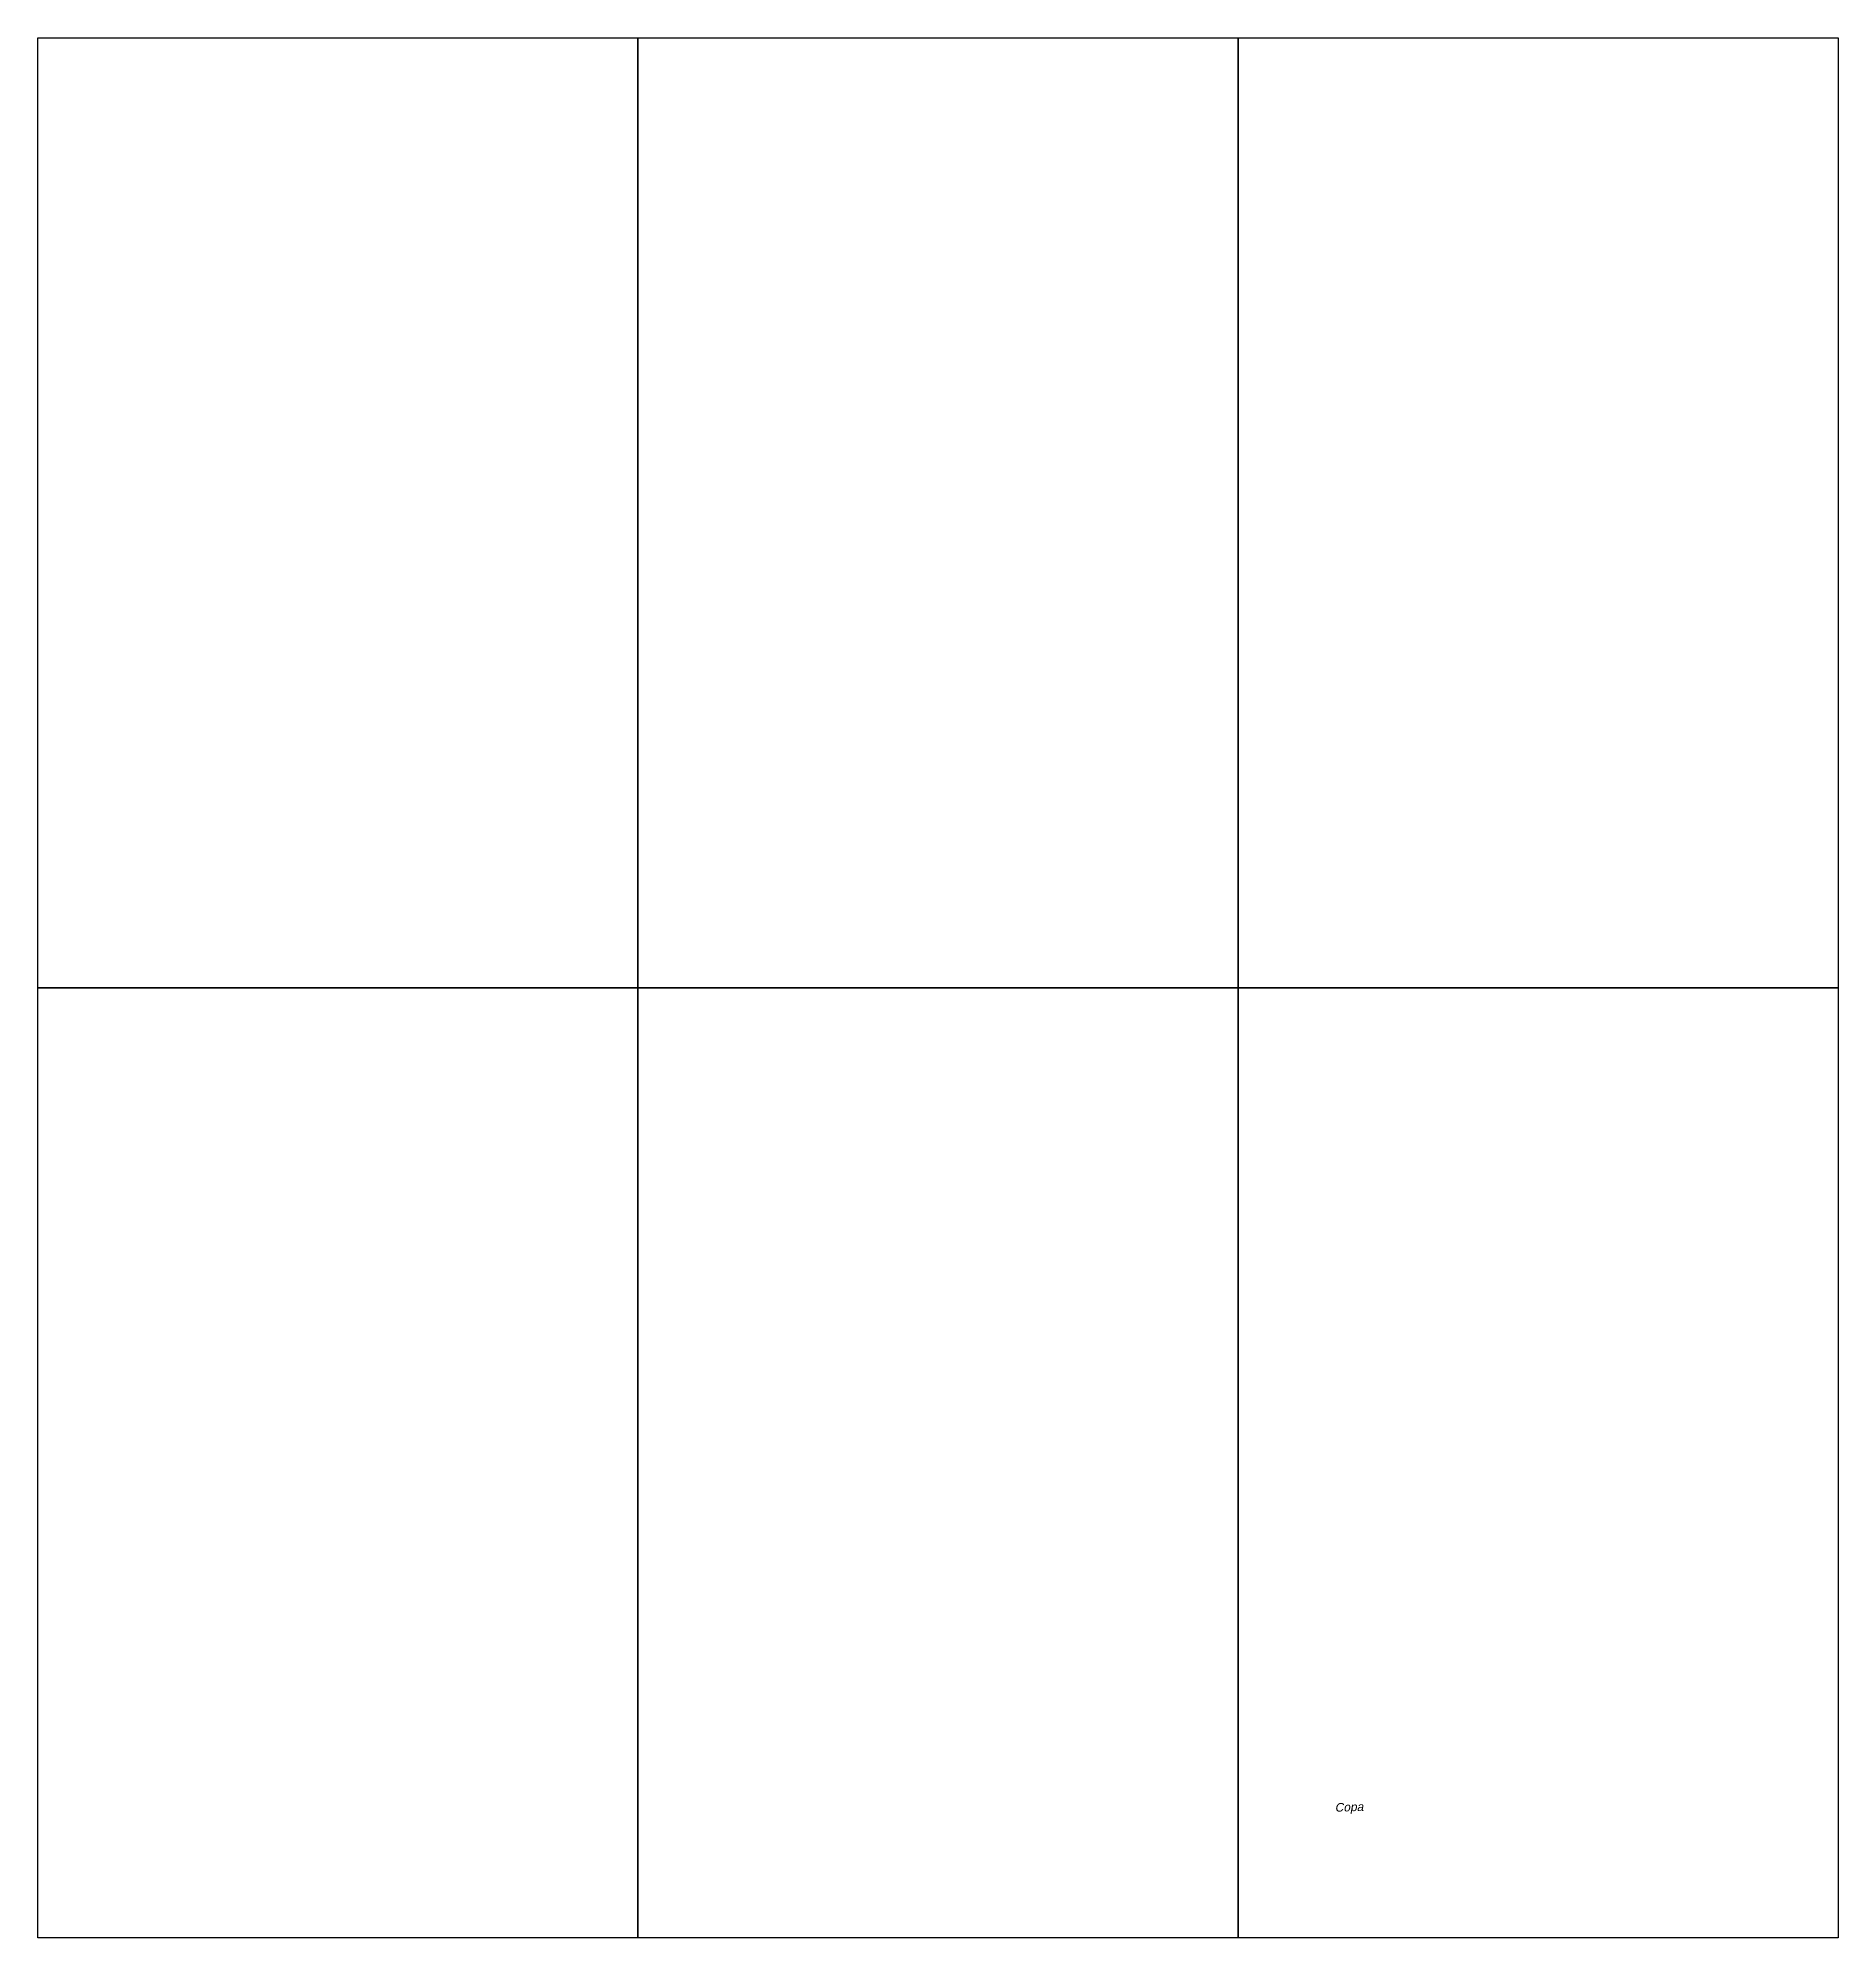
# Model space of a CAD drawing. Header units: metres. Extents: x 2113 to 5678, y -2764 to 956.
# Drawn here: x 3042 to 3252, y -2681.7 to -2460.1 of the extents above; entities that cross this region are included whole.
import ezdxf

# ---------------------------------------------------------------- set-up
doc = ezdxf.new("R2010")
doc.units = ezdxf.units.M
doc.header["$MEASUREMENT"] = 0
doc.layers.add('_SETOR F', color=30, linetype='Continuous')
doc.styles.add('util2000', font='arial.ttf', dxfattribs={"oblique": 12.000028})

msp = doc.modelspace()

# ---------------------------------------------------------------- linework, layer by layer
for points in [[(3042.041, -2460.149), (3112.041, -2460.149), (3112.041, -2570.949), (3042.041, -2570.949)], [(3112.041, -2460.149), (3182.041, -2460.149), (3182.041, -2570.949), (3112.041, -2570.949)], [(3182.041, -2460.149), (3252.041, -2460.149), (3252.041, -2570.949), (3182.041, -2570.949)], [(3042.041, -2570.949), (3112.041, -2570.949), (3112.041, -2681.749), (3042.041, -2681.749)], [(3112.041, -2570.949), (3182.041, -2570.949), (3182.041, -2681.749), (3112.041, -2681.749)], [(3182.041, -2570.949), (3252.041, -2570.949), (3252.041, -2681.749), (3182.041, -2681.749)]]:
    msp.add_lwpolyline(points, close=True)

# ---------------------------------------------------------------- texts
at = {"layer": '_SETOR F', "insert": (3193.351, -2667.329), "char_height": 0.7, "width": 1.45529, "attachment_point": 7, "rotation": 1.84699, "style": 'util2000'}
msp.add_mtext('{\\f@Arial Unicode MS|b0|i0|c0|p34;\\P\\H1.4286x;Copa}', dxfattribs=at)

doc.saveas('drawing.dxf')
